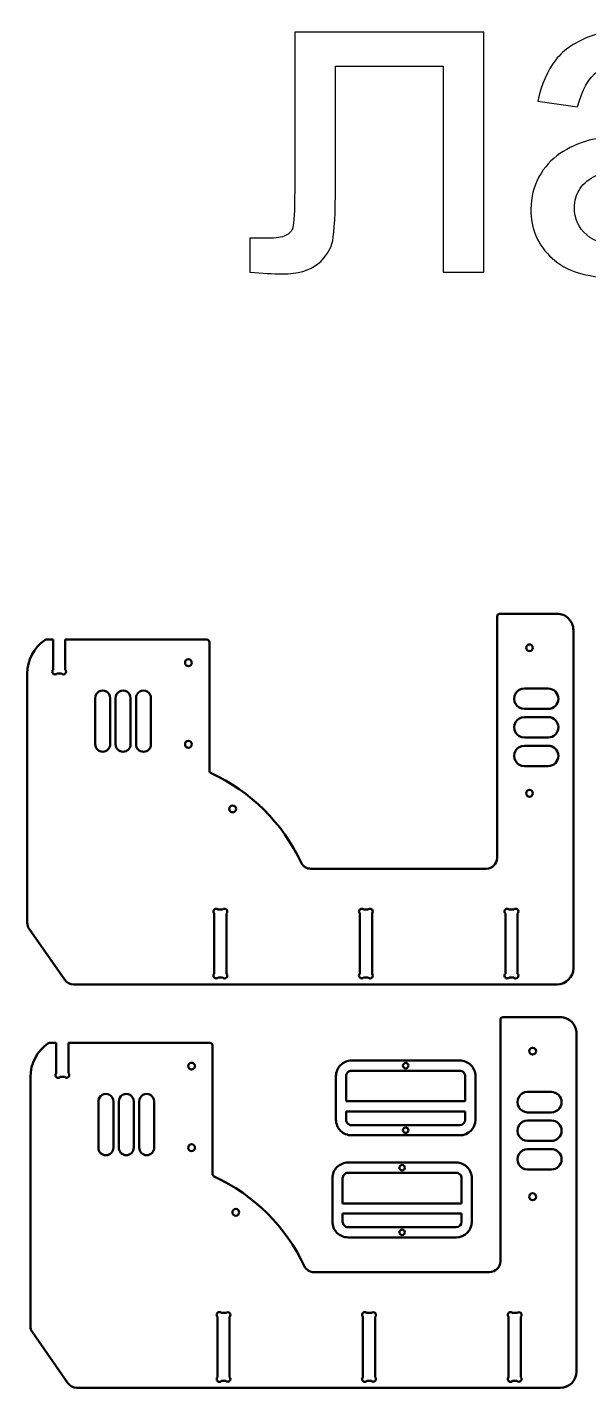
# Model space of a CAD drawing. Header units: millimetres. Extents: x -5696 to 5717, y -1207 to 892.
# Drawn here: x -4152.9 to -3968.8, y -1204.1 to -758 of the extents above; entities that cross this region are included whole.
import ezdxf

# ---------------------------------------------------------------- set-up
doc = ezdxf.new("R2010")
doc.units = ezdxf.units.MM
doc.header["$MEASUREMENT"] = 0
doc.layers.add('layer 1', color=7, linetype='Continuous')

msp = doc.modelspace()

# ---------------------------------------------------------------- linework, layer by layer
at = {"layer": 'layer 1', "color": 242}
for points, knots in [([(-3931.7761, -828.5489), (-3936.7316, -832.7712), (-3941.5101, -835.7293), (-3946.0863, -837.4738), (-3946.0863, -837.4738), (-3950.6626, -839.2184), (-3955.5675, -840.078), (-3960.8263, -840.078), (-3960.8263, -840.078), (-3969.4731, -840.078), (-3976.1226, -837.9795), (-3980.7746, -833.7572), (-3980.7746, -833.7572), (-3985.4267, -829.5602), (-3987.7528, -824.175), (-3987.7528, -817.6266), (-3987.7528, -817.6266), (-3987.7528, -813.7836), (-3986.8679, -810.2693), (-3985.1233, -807.0836), (-3985.1233, -807.0836), (-3983.3535, -803.898), (-3981.0528, -801.3697), (-3978.2211, -799.4481), (-3978.2211, -799.4481), (-3975.3641, -797.5266), (-3972.1784, -796.0602), (-3968.6135, -795.0742), (-3968.6135, -795.0742), (-3965.9841, -794.3915), (-3962.0146, -793.7342), (-3956.7305, -793.0768), (-3956.7305, -793.0768), (-3945.9599, -791.8127), (-3937.9958, -790.2704), (-3932.9139, -788.5006), (-3932.9139, -788.5006), (-3932.8633, -786.6802), (-3932.838, -785.5172), (-3932.838, -785.0368), (-3932.838, -785.0368), (-3932.838, -779.6262), (-3934.1022, -775.8085), (-3936.6305, -773.5836), (-3936.6305, -773.5836), (-3940.0437, -770.5749), (-3945.1256, -769.0832), (-3951.8509, -769.0832), (-3951.8509, -769.0832), (-3958.1463, -769.0832), (-3962.7984, -770.1957), (-3965.7818, -772.3953), (-3965.7818, -772.3953), (-3968.7905, -774.5949), (-3970.9901, -778.4885), (-3972.4312, -784.1013), (-3972.4312, -784.1013), (-3972.4312, -784.1013), (-3985.4773, -782.281), (-3985.4773, -782.281), (-3985.4773, -782.281), (-3984.289, -776.6934), (-3982.3422, -772.1678), (-3979.6116, -768.7293), (-3979.6116, -768.7293), (-3976.8811, -765.2908), (-3972.9369, -762.6613), (-3967.7792, -760.7904), (-3967.7792, -760.7904), (-3962.6467, -758.9447), (-3956.6546, -758.0093), (-3949.8788, -758.0093), (-3949.8788, -758.0093), (-3943.1535, -758.0093), (-3937.6671, -758.793), (-3933.4448, -760.3859), (-3933.4448, -760.3859), (-3929.2478, -761.9787), (-3926.138, -763.9508), (-3924.1659, -766.3527), (-3924.1659, -766.3527), (-3922.1939, -768.7545), (-3920.8033, -771.7885), (-3919.9942, -775.4545), (-3919.9942, -775.4545), (-3919.5644, -777.73), (-3919.3369, -781.8259), (-3919.3369, -787.7168), (-3919.3369, -787.7168), (-3919.3369, -787.7168), (-3919.3369, -805.4149), (-3919.3369, -805.4149), (-3919.3369, -805.4149), (-3919.3369, -817.7783), (-3919.0588, -825.5908), (-3918.5025, -828.9029), (-3918.5025, -828.9029), (-3917.9716, -832.215), (-3916.8591, -835.3753), (-3915.241, -838.4093), (-3915.241, -838.4093), (-3915.241, -838.4093), (-3929.1973, -838.4093), (-3929.1973, -838.4093), (-3929.1973, -838.4093), (-3930.5373, -835.6029), (-3931.3969, -832.3161), (-3931.7761, -828.5489)], [0, 0, 0, 0, 0.03571429, 0.03571429, 0.03571429, 0.03571429, 0.07142857, 0.07142857, 0.07142857, 0.07142857, 0.10714286, 0.10714286, 0.10714286, 0.10714286, 0.14285714, 0.14285714, 0.14285714, 0.14285714, 0.17857143, 0.17857143, 0.17857143, 0.17857143, 0.21428571, 0.21428571, 0.21428571, 0.21428571, 0.25, 0.25, 0.25, 0.25, 0.28571429, 0.28571429, 0.28571429, 0.28571429, 0.32142857, 0.32142857, 0.32142857, 0.32142857, 0.35714286, 0.35714286, 0.35714286, 0.35714286, 0.39285714, 0.39285714, 0.39285714, 0.39285714, 0.42857143, 0.42857143, 0.42857143, 0.42857143, 0.46428571, 0.46428571, 0.46428571, 0.46428571, 0.5, 0.5, 0.5, 0.5, 0.53571429, 0.53571429, 0.53571429, 0.53571429, 0.57142857, 0.57142857, 0.57142857, 0.57142857, 0.60714286, 0.60714286, 0.60714286, 0.60714286, 0.64285714, 0.64285714, 0.64285714, 0.64285714, 0.67857143, 0.67857143, 0.67857143, 0.67857143, 0.71428571, 0.71428571, 0.71428571, 0.71428571, 0.75, 0.75, 0.75, 0.75, 0.78571429, 0.78571429, 0.78571429, 0.78571429, 0.82142857, 0.82142857, 0.82142857, 0.82142857, 0.85714286, 0.85714286, 0.85714286, 0.85714286, 0.89285714, 0.89285714, 0.89285714, 0.89285714, 0.92857143, 0.92857143, 0.92857143, 0.92857143, 1, 1, 1, 1]), ([(-4065.1947, -759.6779), (-4065.1947, -759.6779), (-4003.1501, -759.6779), (-4003.1501, -759.6779), (-4003.1501, -759.6779), (-4003.1501, -759.6779), (-4003.1501, -838.3335), (-4003.1501, -838.3335), (-4003.1501, -838.3335), (-4003.1501, -838.3335), (-4016.4996, -838.3335), (-4016.4996, -838.3335), (-4016.4996, -838.3335), (-4016.4996, -838.3335), (-4016.4996, -770.7519), (-4016.4996, -770.7519), (-4016.4996, -770.7519), (-4016.4996, -770.7519), (-4051.8453, -770.7519), (-4051.8453, -770.7519), (-4051.8453, -770.7519), (-4051.8453, -770.7519), (-4051.8453, -809.9153), (-4051.8453, -809.9153), (-4051.8453, -809.9153), (-4051.8453, -819.0425), (-4052.1487, -825.0599), (-4052.7302, -827.9927), (-4052.7302, -827.9927), (-4053.337, -830.9002), (-4054.9551, -833.4285), (-4057.6098, -835.6029), (-4057.6098, -835.6029), (-4060.2898, -837.7772), (-4064.1328, -838.8644), (-4069.1641, -838.8644), (-4069.1641, -838.8644), (-4072.2739, -838.8644), (-4075.8641, -838.6621), (-4079.9094, -838.2829), (-4079.9094, -838.2829), (-4079.9094, -838.2829), (-4079.9094, -827.1836), (-4079.9094, -827.1836), (-4079.9094, -827.1836), (-4079.9094, -827.1836), (-4074.069, -827.1836), (-4074.069, -827.1836), (-4074.069, -827.1836), (-4071.3132, -827.1836), (-4069.3411, -826.9055), (-4068.1528, -826.324), (-4068.1528, -826.324), (-4066.9645, -825.7678), (-4066.1807, -824.8576), (-4065.7762, -823.6187), (-4065.7762, -823.6187), (-4065.397, -822.3799), (-4065.1947, -818.3599), (-4065.1947, -811.5587), (-4065.1947, -811.5587), (-4065.1947, -811.5587), (-4065.1947, -759.6779), (-4065.1947, -759.6779)], [0, 0, 0, 0, 0.05882353, 0.05882353, 0.05882353, 0.05882353, 0.11764706, 0.11764706, 0.11764706, 0.11764706, 0.17647059, 0.17647059, 0.17647059, 0.17647059, 0.23529412, 0.23529412, 0.23529412, 0.23529412, 0.29411765, 0.29411765, 0.29411765, 0.29411765, 0.35294118, 0.35294118, 0.35294118, 0.35294118, 0.41176471, 0.41176471, 0.41176471, 0.41176471, 0.47058824, 0.47058824, 0.47058824, 0.47058824, 0.52941176, 0.52941176, 0.52941176, 0.52941176, 0.58823529, 0.58823529, 0.58823529, 0.58823529, 0.64705882, 0.64705882, 0.64705882, 0.64705882, 0.70588235, 0.70588235, 0.70588235, 0.70588235, 0.76470588, 0.76470588, 0.76470588, 0.76470588, 0.82352941, 0.82352941, 0.82352941, 0.82352941, 0.88235294, 0.88235294, 0.88235294, 0.88235294, 1, 1, 1, 1]), ([(-3932.838, -798.9678), (-3937.6924, -800.9398), (-3944.9739, -802.6085), (-3954.6826, -803.9738), (-3954.6826, -803.9738), (-3960.1943, -804.7576), (-3964.0878, -805.6425), (-3966.3633, -806.6285), (-3966.3633, -806.6285), (-3968.6388, -807.6146), (-3970.3833, -809.0557), (-3971.6222, -810.9266), (-3971.6222, -810.9266), (-3972.8611, -812.8229), (-3973.4931, -814.9214), (-3973.4931, -817.2474), (-3973.4931, -817.2474), (-3973.4931, -820.7617), (-3972.1531, -823.7199), (-3969.4478, -826.0712), (-3969.4478, -826.0712), (-3966.7426, -828.4225), (-3962.7984, -829.6108), (-3957.6154, -829.6108), (-3957.6154, -829.6108), (-3952.4829, -829.6108), (-3947.9067, -828.4984), (-3943.8867, -826.2482), (-3943.8867, -826.2482), (-3939.892, -824.0233), (-3936.9339, -820.964), (-3935.0629, -817.0957), (-3935.0629, -817.0957), (-3933.6218, -814.087), (-3932.9139, -809.6625), (-3932.9139, -803.8221), (-3932.9139, -803.8221), (-3932.9139, -803.8221), (-3932.838, -798.9678), (-3932.838, -798.9678)], [0, 0, 0, 0, 0.09090909, 0.09090909, 0.09090909, 0.09090909, 0.18181818, 0.18181818, 0.18181818, 0.18181818, 0.27272727, 0.27272727, 0.27272727, 0.27272727, 0.36363636, 0.36363636, 0.36363636, 0.36363636, 0.45454545, 0.45454545, 0.45454545, 0.45454545, 0.54545455, 0.54545455, 0.54545455, 0.54545455, 0.63636364, 0.63636364, 0.63636364, 0.63636364, 0.72727273, 0.72727273, 0.72727273, 0.72727273, 0.81818182, 0.81818182, 0.81818182, 0.81818182, 1, 1, 1, 1])]:
    msp.add_open_spline(points, degree=3, knots=knots, dxfattribs=at)
at = {"layer": 'layer 1', "lineweight": 50}
for points, knots in [([(-3997.9141, -950.3032), (-3998.1507, -950.3032), (-3998.3775, -950.3972), (-3998.5448, -950.5644), (-3998.5448, -950.5644), (-3998.712, -950.7317), (-3998.806, -950.9585), (-3998.806, -951.1951)], [0, 0, 0, 0, 0.33333333, 0.33333333, 0.33333333, 0.33333333, 1, 1, 1, 1]), ([(-3973.8337, -955.6544), (-3973.8337, -954.2352), (-3974.3975, -952.8741), (-3975.4011, -951.8705), (-3975.4011, -951.8705), (-3976.4046, -950.867), (-3977.7657, -950.3032), (-3979.1849, -950.3032)], [0, 0, 0, 0, 0.33333333, 0.33333333, 0.33333333, 0.33333333, 1, 1, 1, 1]), ([(-4093.121, -959.6678), (-4093.121, -959.4313), (-4093.215, -959.2044), (-4093.3822, -959.0372), (-4093.3822, -959.0372), (-4093.5495, -958.8699), (-4093.7763, -958.776), (-4094.0129, -958.776)], [0, 0, 0, 0, 0.33333333, 0.33333333, 0.33333333, 0.33333333, 1, 1, 1, 1]), ([(-3987.1002, -961.4516), (-3987.1002, -960.8359), (-3987.5994, -960.3367), (-3988.2151, -960.3367), (-3988.2151, -960.3367), (-3988.8308, -960.3367), (-3989.3299, -960.8359), (-3989.3299, -961.4516), (-3989.3299, -961.4516), (-3989.3299, -962.0673), (-3988.8308, -962.5664), (-3988.2151, -962.5664), (-3988.2151, -962.5664), (-3987.5994, -962.5664), (-3987.1003, -962.0673), (-3987.1002, -961.4516)], [0, 0, 0, 0, 0.2, 0.2, 0.2, 0.2, 0.4, 0.4, 0.4, 0.4, 0.6, 0.6, 0.6, 0.6, 1, 1, 1, 1]), ([(-4098.9181, -966.3568), (-4098.9181, -965.7411), (-4099.4173, -965.242), (-4100.033, -965.242), (-4100.033, -965.242), (-4100.6487, -965.242), (-4101.1478, -965.7411), (-4101.1478, -966.3568), (-4101.1478, -966.3568), (-4101.1478, -966.9725), (-4100.6487, -967.4717), (-4100.033, -967.4717), (-4100.033, -967.4717), (-4099.4173, -967.4717), (-4098.9181, -966.9725), (-4098.9181, -966.3568)], [0, 0, 0, 0, 0.2, 0.2, 0.2, 0.2, 0.4, 0.4, 0.4, 0.4, 0.6, 0.6, 0.6, 0.6, 1, 1, 1, 1]), ([(-4144.4034, -968.663), (-4144.6287, -968.8883), (-4144.7167, -969.2167), (-4144.6342, -969.5245), (-4144.6342, -969.5245), (-4144.5518, -969.8323), (-4144.3114, -970.0727), (-4144.0036, -970.1551), (-4144.0036, -970.1551), (-4143.6958, -970.2376), (-4143.3674, -970.1496), (-4143.1421, -969.9243)], [0, 0, 0, 0, 0.25, 0.25, 0.25, 0.25, 0.5, 0.5, 0.5, 0.5, 1, 1, 1, 1]), ([(-4141.6513, -969.9243), (-4141.303, -970.2726), (-4140.7383, -970.2726), (-4140.39, -969.9243), (-4140.39, -969.9243), (-4140.0417, -969.576), (-4140.0417, -969.0113), (-4140.39, -968.663)], [0, 0, 0, 0, 0.33333333, 0.33333333, 0.33333333, 0.33333333, 1, 1, 1, 1]), ([(-4125.6742, -977.9511), (-4125.6742, -977.0749), (-4126.1416, -976.2652), (-4126.9005, -975.8271), (-4126.9005, -975.8271), (-4127.6593, -975.3889), (-4128.5943, -975.3889), (-4129.3531, -975.8271), (-4129.3531, -975.8271), (-4130.112, -976.2652), (-4130.5794, -977.0749), (-4130.5794, -977.9511)], [0, 0, 0, 0, 0.25, 0.25, 0.25, 0.25, 0.5, 0.5, 0.5, 0.5, 1, 1, 1, 1]), ([(-4118.9852, -977.9511), (-4118.9852, -977.0749), (-4119.4526, -976.2652), (-4120.2115, -975.8271), (-4120.2115, -975.8271), (-4120.9703, -975.3889), (-4121.9053, -975.3889), (-4122.6641, -975.8271), (-4122.6641, -975.8271), (-4123.423, -976.2652), (-4123.8904, -977.0749), (-4123.8904, -977.9511)], [0, 0, 0, 0, 0.25, 0.25, 0.25, 0.25, 0.5, 0.5, 0.5, 0.5, 1, 1, 1, 1]), ([(-4112.2962, -977.9511), (-4112.2962, -977.0749), (-4112.7636, -976.2652), (-4113.5225, -975.8271), (-4113.5225, -975.8271), (-4114.2813, -975.3889), (-4115.2163, -975.3889), (-4115.9751, -975.8271), (-4115.9751, -975.8271), (-4116.734, -976.2652), (-4117.2014, -977.0749), (-4117.2014, -977.9511)], [0, 0, 0, 0, 0.25, 0.25, 0.25, 0.25, 0.5, 0.5, 0.5, 0.5, 1, 1, 1, 1]), ([(-3989.8873, -974.8296), (-3991.0822, -974.8296), (-3992.1863, -975.467), (-3992.7838, -976.5018), (-3992.7838, -976.5018), (-3993.3812, -977.5366), (-3993.3812, -978.8115), (-3992.7838, -979.8463), (-3992.7838, -979.8463), (-3992.1863, -980.8811), (-3991.0822, -981.5186), (-3989.8873, -981.5186)], [0, 0, 0, 0, 0.25, 0.25, 0.25, 0.25, 0.5, 0.5, 0.5, 0.5, 1, 1, 1, 1]), ([(-3982.0835, -981.5186), (-3980.2364, -981.5186), (-3978.739, -980.0212), (-3978.739, -978.1741), (-3978.739, -978.1741), (-3978.739, -976.327), (-3980.2364, -974.8296), (-3982.0835, -974.8296)], [0, 0, 0, 0, 0.33333333, 0.33333333, 0.33333333, 0.33333333, 1, 1, 1, 1]), ([(-3989.8873, -984.1942), (-3991.0822, -984.1942), (-3992.1863, -984.8316), (-3992.7838, -985.8664), (-3992.7838, -985.8664), (-3993.3812, -986.9012), (-3993.3812, -988.1761), (-3992.7838, -989.2109), (-3992.7838, -989.2109), (-3992.1863, -990.2457), (-3991.0822, -990.8832), (-3989.8873, -990.8832)], [0, 0, 0, 0, 0.25, 0.25, 0.25, 0.25, 0.5, 0.5, 0.5, 0.5, 1, 1, 1, 1]), ([(-3982.0835, -990.8832), (-3980.2364, -990.8832), (-3978.739, -989.3858), (-3978.739, -987.5387), (-3978.739, -987.5387), (-3978.739, -985.6916), (-3980.2364, -984.1942), (-3982.0835, -984.1942)], [0, 0, 0, 0, 0.33333333, 0.33333333, 0.33333333, 0.33333333, 1, 1, 1, 1]), ([(-4130.5794, -993.1129), (-4130.5794, -994.4674), (-4129.4814, -995.5655), (-4128.1268, -995.5655), (-4128.1268, -995.5655), (-4126.7723, -995.5655), (-4125.6742, -994.4674), (-4125.6742, -993.1129)], [0, 0, 0, 0, 0.33333333, 0.33333333, 0.33333333, 0.33333333, 1, 1, 1, 1]), ([(-4123.8904, -993.1129), (-4123.8904, -994.4674), (-4122.7923, -995.5655), (-4121.4378, -995.5655), (-4121.4378, -995.5655), (-4120.0833, -995.5655), (-4118.9852, -994.4674), (-4118.9852, -993.1129)], [0, 0, 0, 0, 0.33333333, 0.33333333, 0.33333333, 0.33333333, 1, 1, 1, 1]), ([(-4117.2014, -993.1129), (-4117.2014, -994.4674), (-4116.1033, -995.5655), (-4114.7488, -995.5655), (-4114.7488, -995.5655), (-4113.3942, -995.5655), (-4112.2962, -994.4674), (-4112.2962, -993.1129)], [0, 0, 0, 0, 0.33333333, 0.33333333, 0.33333333, 0.33333333, 1, 1, 1, 1]), ([(-4098.9181, -993.1129), (-4098.9181, -992.4972), (-4099.4173, -991.998), (-4100.033, -991.998), (-4100.033, -991.998), (-4100.6487, -991.998), (-4101.1478, -992.4972), (-4101.1478, -993.1129), (-4101.1478, -993.1129), (-4101.1478, -993.7286), (-4100.6487, -994.2277), (-4100.033, -994.2277), (-4100.033, -994.2277), (-4099.4173, -994.2277), (-4098.9181, -993.7286), (-4098.9181, -993.1129)], [0, 0, 0, 0, 0.2, 0.2, 0.2, 0.2, 0.4, 0.4, 0.4, 0.4, 0.6, 0.6, 0.6, 0.6, 1, 1, 1, 1]), ([(-3989.8873, -993.5588), (-3991.0822, -993.5588), (-3992.1863, -994.1963), (-3992.7838, -995.231), (-3992.7838, -995.231), (-3993.3812, -996.2658), (-3993.3812, -997.5408), (-3992.7838, -998.5755), (-3992.7838, -998.5755), (-3992.1863, -999.6103), (-3991.0822, -1000.2478), (-3989.8873, -1000.2478)], [0, 0, 0, 0, 0.25, 0.25, 0.25, 0.25, 0.5, 0.5, 0.5, 0.5, 1, 1, 1, 1]), ([(-3982.0835, -1000.2478), (-3980.2364, -1000.2478), (-3978.739, -998.7504), (-3978.739, -996.9033), (-3978.739, -996.9033), (-3978.739, -995.0562), (-3980.2364, -993.5588), (-3982.0835, -993.5588)], [0, 0, 0, 0, 0.33333333, 0.33333333, 0.33333333, 0.33333333, 1, 1, 1, 1]), ([(-3987.1002, -1009.1665), (-3987.1002, -1008.5508), (-3987.5994, -1008.0516), (-3988.2151, -1008.0516), (-3988.2151, -1008.0516), (-3988.8308, -1008.0516), (-3989.3299, -1008.5508), (-3989.3299, -1009.1665), (-3989.3299, -1009.1665), (-3989.3299, -1009.7822), (-3988.8308, -1010.2813), (-3988.2151, -1010.2813), (-3988.2151, -1010.2813), (-3987.5994, -1010.2813), (-3987.1003, -1009.7822), (-3987.1002, -1009.1665)], [0, 0, 0, 0, 0.2, 0.2, 0.2, 0.2, 0.4, 0.4, 0.4, 0.4, 0.6, 0.6, 0.6, 0.6, 1, 1, 1, 1]), ([(-4084.4253, -1014.2947), (-4084.4253, -1013.679), (-4084.9244, -1013.1799), (-4085.5401, -1013.1799), (-4085.5401, -1013.1799), (-4086.1558, -1013.1799), (-4086.655, -1013.679), (-4086.655, -1014.2947), (-4086.655, -1014.2947), (-4086.655, -1014.9104), (-4086.1558, -1015.4095), (-4085.5401, -1015.4095), (-4085.5401, -1015.4095), (-4084.9244, -1015.4095), (-4084.4253, -1014.9104), (-4084.4253, -1014.2947)], [0, 0, 0, 0, 0.2, 0.2, 0.2, 0.2, 0.4, 0.4, 0.4, 0.4, 0.6, 0.6, 0.6, 0.6, 1, 1, 1, 1]), ([(-4090.299, -1047.2938), (-4090.5243, -1047.0685), (-4090.8527, -1046.9805), (-4091.1604, -1047.063), (-4091.1604, -1047.063), (-4091.4682, -1047.1455), (-4091.7086, -1047.3859), (-4091.7911, -1047.6936), (-4091.7911, -1047.6936), (-4091.8735, -1048.0014), (-4091.7855, -1048.3298), (-4091.5602, -1048.5551)], [0, 0, 0, 0, 0.25, 0.25, 0.25, 0.25, 0.5, 0.5, 0.5, 0.5, 1, 1, 1, 1]), ([(-4087.5468, -1048.5551), (-4087.1985, -1048.2068), (-4087.1985, -1047.6421), (-4087.5468, -1047.2938), (-4087.5468, -1047.2938), (-4087.8951, -1046.9455), (-4088.4598, -1046.9455), (-4088.8081, -1047.2938)], [0, 0, 0, 0, 0.33333333, 0.33333333, 0.33333333, 0.33333333, 1, 1, 1, 1]), ([(-4042.584, -1047.2938), (-4042.8093, -1047.0685), (-4043.1377, -1046.9805), (-4043.4455, -1047.063), (-4043.4455, -1047.063), (-4043.7533, -1047.1455), (-4043.9937, -1047.3859), (-4044.0762, -1047.6936), (-4044.0762, -1047.6936), (-4044.1586, -1048.0014), (-4044.0706, -1048.3298), (-4043.8453, -1048.5551)], [0, 0, 0, 0, 0.25, 0.25, 0.25, 0.25, 0.5, 0.5, 0.5, 0.5, 1, 1, 1, 1]), ([(-4039.8319, -1048.5551), (-4039.4836, -1048.2068), (-4039.4836, -1047.6421), (-4039.8319, -1047.2938), (-4039.8319, -1047.2938), (-4040.1802, -1046.9455), (-4040.7449, -1046.9455), (-4041.0932, -1047.2938)], [0, 0, 0, 0, 0.33333333, 0.33333333, 0.33333333, 0.33333333, 1, 1, 1, 1]), ([(-3994.8691, -1047.2938), (-3995.0944, -1047.0685), (-3995.4228, -1046.9805), (-3995.7306, -1047.063), (-3995.7306, -1047.063), (-3996.0384, -1047.1455), (-3996.2788, -1047.3859), (-3996.3612, -1047.6936), (-3996.3612, -1047.6936), (-3996.4437, -1048.0014), (-3996.3557, -1048.3298), (-3996.1304, -1048.5551)], [0, 0, 0, 0, 0.25, 0.25, 0.25, 0.25, 0.5, 0.5, 0.5, 0.5, 1, 1, 1, 1]), ([(-3992.117, -1048.5551), (-3991.7687, -1048.2068), (-3991.7687, -1047.6421), (-3992.117, -1047.2938), (-3992.117, -1047.2938), (-3992.4653, -1046.9455), (-3993.03, -1046.9455), (-3993.3783, -1047.2938)], [0, 0, 0, 0, 0.33333333, 0.33333333, 0.33333333, 0.33333333, 1, 1, 1, 1]), ([(-4091.5602, -1068.3292), (-4091.7855, -1068.5545), (-4091.8735, -1068.8829), (-4091.7911, -1069.1907), (-4091.7911, -1069.1907), (-4091.7086, -1069.4985), (-4091.4682, -1069.7389), (-4091.1604, -1069.8213), (-4091.1604, -1069.8213), (-4090.8527, -1069.9038), (-4090.5243, -1069.8158), (-4090.299, -1069.5905)], [0, 0, 0, 0, 0.25, 0.25, 0.25, 0.25, 0.5, 0.5, 0.5, 0.5, 1, 1, 1, 1]), ([(-4088.8081, -1069.5905), (-4088.4598, -1069.9388), (-4087.8951, -1069.9388), (-4087.5468, -1069.5905), (-4087.5468, -1069.5905), (-4087.1985, -1069.2422), (-4087.1985, -1068.6775), (-4087.5468, -1068.3292)], [0, 0, 0, 0, 0.33333333, 0.33333333, 0.33333333, 0.33333333, 1, 1, 1, 1]), ([(-4043.8453, -1068.3292), (-4044.0706, -1068.5545), (-4044.1586, -1068.8829), (-4044.0762, -1069.1907), (-4044.0762, -1069.1907), (-4043.9937, -1069.4985), (-4043.7533, -1069.7389), (-4043.4455, -1069.8213), (-4043.4455, -1069.8213), (-4043.1377, -1069.9038), (-4042.8093, -1069.8158), (-4042.584, -1069.5905)], [0, 0, 0, 0, 0.25, 0.25, 0.25, 0.25, 0.5, 0.5, 0.5, 0.5, 1, 1, 1, 1]), ([(-4041.0932, -1069.5905), (-4040.7449, -1069.9388), (-4040.1802, -1069.9388), (-4039.8319, -1069.5905), (-4039.8319, -1069.5905), (-4039.4836, -1069.2422), (-4039.4836, -1068.6775), (-4039.8319, -1068.3292)], [0, 0, 0, 0, 0.33333333, 0.33333333, 0.33333333, 0.33333333, 1, 1, 1, 1]), ([(-3996.1304, -1068.3292), (-3996.3557, -1068.5545), (-3996.4437, -1068.8829), (-3996.3612, -1069.1907), (-3996.3612, -1069.1907), (-3996.2788, -1069.4985), (-3996.0384, -1069.7389), (-3995.7306, -1069.8213), (-3995.7306, -1069.8213), (-3995.4228, -1069.9038), (-3995.0944, -1069.8158), (-3994.8691, -1069.5905)], [0, 0, 0, 0, 0.25, 0.25, 0.25, 0.25, 0.5, 0.5, 0.5, 0.5, 1, 1, 1, 1]), ([(-3993.3783, -1069.5905), (-3993.03, -1069.9388), (-3992.4653, -1069.9388), (-3992.117, -1069.5905), (-3992.117, -1069.5905), (-3991.7687, -1069.2422), (-3991.7687, -1068.6775), (-3992.117, -1068.3292)], [0, 0, 0, 0, 0.33333333, 0.33333333, 0.33333333, 0.33333333, 1, 1, 1, 1]), ([(-3996.8778, -1082.5568), (-3997.1143, -1082.5568), (-3997.3412, -1082.6508), (-3997.5084, -1082.818), (-3997.5084, -1082.818), (-3997.6757, -1082.9853), (-3997.7697, -1083.2121), (-3997.7697, -1083.4487)], [0, 0, 0, 0, 0.33333333, 0.33333333, 0.33333333, 0.33333333, 1, 1, 1, 1]), ([(-3972.7974, -1087.908), (-3972.7974, -1086.4888), (-3973.3612, -1085.1277), (-3974.3647, -1084.1241), (-3974.3647, -1084.1241), (-3975.3682, -1083.1206), (-3976.7293, -1082.5568), (-3978.1486, -1082.5568)], [0, 0, 0, 0, 0.33333333, 0.33333333, 0.33333333, 0.33333333, 1, 1, 1, 1]), ([(-4092.0847, -1091.9214), (-4092.0847, -1091.6849), (-4092.1786, -1091.458), (-4092.3459, -1091.2908), (-4092.3459, -1091.2908), (-4092.5131, -1091.1235), (-4092.74, -1091.0295), (-4092.9765, -1091.0295)], [0, 0, 0, 0, 0.33333333, 0.33333333, 0.33333333, 0.33333333, 1, 1, 1, 1]), ([(-3986.0639, -1093.7051), (-3986.0639, -1093.0894), (-3986.563, -1092.5903), (-3987.1787, -1092.5903), (-3987.1787, -1092.5903), (-3987.7944, -1092.5903), (-3988.2936, -1093.0894), (-3988.2936, -1093.7051), (-3988.2936, -1093.7051), (-3988.2936, -1094.3208), (-3987.7944, -1094.82), (-3987.1787, -1094.82), (-3987.1787, -1094.82), (-3986.563, -1094.82), (-3986.0639, -1094.3209), (-3986.0639, -1093.7051)], [0, 0, 0, 0, 0.2, 0.2, 0.2, 0.2, 0.4, 0.4, 0.4, 0.4, 0.6, 0.6, 0.6, 0.6, 1, 1, 1, 1]), ([(-4046.5176, -1096.7767), (-4047.8777, -1096.7767), (-4049.1821, -1097.317), (-4050.1438, -1098.2787), (-4050.1438, -1098.2787), (-4051.1055, -1099.2404), (-4051.6458, -1100.5448), (-4051.6458, -1101.9049)], [0, 0, 0, 0, 0.33333333, 0.33333333, 0.33333333, 0.33333333, 1, 1, 1, 1]), ([(-4005.9376, -1101.9049), (-4005.9376, -1100.5448), (-4006.4779, -1099.2404), (-4007.4396, -1098.2787), (-4007.4396, -1098.2787), (-4008.4013, -1097.317), (-4009.7057, -1096.7767), (-4011.0658, -1096.7767)], [0, 0, 0, 0, 0.33333333, 0.33333333, 0.33333333, 0.33333333, 1, 1, 1, 1]), ([(-4143.367, -1100.9166), (-4143.5924, -1101.1419), (-4143.6803, -1101.4703), (-4143.5979, -1101.7781), (-4143.5979, -1101.7781), (-4143.5154, -1102.0858), (-4143.275, -1102.3262), (-4142.9672, -1102.4087), (-4142.9672, -1102.4087), (-4142.6594, -1102.4912), (-4142.3311, -1102.4032), (-4142.1057, -1102.1779)], [0, 0, 0, 0, 0.25, 0.25, 0.25, 0.25, 0.5, 0.5, 0.5, 0.5, 1, 1, 1, 1]), ([(-4140.6149, -1102.1779), (-4140.2666, -1102.5262), (-4139.7019, -1102.5262), (-4139.3536, -1102.1779), (-4139.3536, -1102.1779), (-4139.0053, -1101.8296), (-4139.0053, -1101.2649), (-4139.3536, -1100.9166)], [0, 0, 0, 0, 0.33333333, 0.33333333, 0.33333333, 0.33333333, 1, 1, 1, 1]), ([(-4097.8818, -1098.6104), (-4097.8818, -1097.9947), (-4098.3809, -1097.4956), (-4098.9966, -1097.4956), (-4098.9966, -1097.4956), (-4099.6123, -1097.4956), (-4100.1115, -1097.9947), (-4100.1115, -1098.6104), (-4100.1115, -1098.6104), (-4100.1115, -1099.2261), (-4099.6123, -1099.7252), (-4098.9966, -1099.7252), (-4098.9966, -1099.7252), (-4098.3809, -1099.7252), (-4097.8818, -1099.2261), (-4097.8818, -1098.6104)], [0, 0, 0, 0, 0.2, 0.2, 0.2, 0.2, 0.4, 0.4, 0.4, 0.4, 0.6, 0.6, 0.6, 0.6, 1, 1, 1, 1]), ([(-4046.5176, -1100.1212), (-4046.9906, -1100.1212), (-4047.4443, -1100.3091), (-4047.7789, -1100.6436), (-4047.7789, -1100.6436), (-4048.1134, -1100.9781), (-4048.3013, -1101.4318), (-4048.3013, -1101.9049)], [0, 0, 0, 0, 0.33333333, 0.33333333, 0.33333333, 0.33333333, 1, 1, 1, 1]), ([(-4027.8998, -1098.4489), (-4027.8998, -1097.9564), (-4028.2991, -1097.5571), (-4028.7917, -1097.5571), (-4028.7917, -1097.5571), (-4029.2843, -1097.557), (-4029.6836, -1097.9564), (-4029.6836, -1098.4489), (-4029.6836, -1098.4489), (-4029.6836, -1098.9415), (-4029.2843, -1099.3408), (-4028.7917, -1099.3408), (-4028.7917, -1099.3408), (-4028.2991, -1099.3408), (-4027.8998, -1098.9415), (-4027.8998, -1098.4489)], [0, 0, 0, 0, 0.2, 0.2, 0.2, 0.2, 0.4, 0.4, 0.4, 0.4, 0.6, 0.6, 0.6, 0.6, 1, 1, 1, 1]), ([(-4009.2821, -1101.9049), (-4009.2821, -1101.4318), (-4009.47, -1100.9781), (-4009.8045, -1100.6436), (-4009.8045, -1100.6436), (-4010.1391, -1100.3091), (-4010.5927, -1100.1212), (-4011.0658, -1100.1212)], [0, 0, 0, 0, 0.33333333, 0.33333333, 0.33333333, 0.33333333, 1, 1, 1, 1]), ([(-4124.6378, -1110.2047), (-4124.6378, -1109.3285), (-4125.1053, -1108.5188), (-4125.8641, -1108.0806), (-4125.8641, -1108.0806), (-4126.623, -1107.6425), (-4127.5579, -1107.6425), (-4128.3168, -1108.0806), (-4128.3168, -1108.0806), (-4129.0756, -1108.5188), (-4129.5431, -1109.3285), (-4129.5431, -1110.2047)], [0, 0, 0, 0, 0.25, 0.25, 0.25, 0.25, 0.5, 0.5, 0.5, 0.5, 1, 1, 1, 1]), ([(-4117.9488, -1110.2047), (-4117.9488, -1109.3285), (-4118.4163, -1108.5188), (-4119.1751, -1108.0806), (-4119.1751, -1108.0806), (-4119.934, -1107.6425), (-4120.8689, -1107.6425), (-4121.6278, -1108.0806), (-4121.6278, -1108.0806), (-4122.3866, -1108.5188), (-4122.8541, -1109.3285), (-4122.8541, -1110.2047)], [0, 0, 0, 0, 0.25, 0.25, 0.25, 0.25, 0.5, 0.5, 0.5, 0.5, 1, 1, 1, 1]), ([(-4111.2598, -1110.2047), (-4111.2598, -1109.3285), (-4111.7273, -1108.5188), (-4112.4861, -1108.0806), (-4112.4861, -1108.0806), (-4113.245, -1107.6425), (-4114.1799, -1107.6425), (-4114.9388, -1108.0806), (-4114.9388, -1108.0806), (-4115.6976, -1108.5188), (-4116.1651, -1109.3285), (-4116.1651, -1110.2047)], [0, 0, 0, 0, 0.25, 0.25, 0.25, 0.25, 0.5, 0.5, 0.5, 0.5, 1, 1, 1, 1]), ([(-3988.851, -1107.0832), (-3990.0459, -1107.0832), (-3991.15, -1107.7206), (-3991.7474, -1108.7554), (-3991.7474, -1108.7554), (-3992.3448, -1109.7902), (-3992.3448, -1111.0651), (-3991.7474, -1112.0999), (-3991.7474, -1112.0999), (-3991.15, -1113.1347), (-3990.0459, -1113.7722), (-3988.851, -1113.7722)], [0, 0, 0, 0, 0.25, 0.25, 0.25, 0.25, 0.5, 0.5, 0.5, 0.5, 1, 1, 1, 1]), ([(-3981.0471, -1113.7722), (-3979.2, -1113.7722), (-3977.7026, -1112.2748), (-3977.7026, -1110.4277), (-3977.7026, -1110.4277), (-3977.7026, -1108.5806), (-3979.2, -1107.0832), (-3981.0471, -1107.0832)], [0, 0, 0, 0, 0.33333333, 0.33333333, 0.33333333, 0.33333333, 1, 1, 1, 1]), ([(-4051.6458, -1116.1748), (-4051.6458, -1117.5349), (-4051.1055, -1118.8393), (-4050.1438, -1119.801), (-4050.1438, -1119.801), (-4049.1821, -1120.7627), (-4047.8777, -1121.303), (-4046.5176, -1121.303)], [0, 0, 0, 0, 0.33333333, 0.33333333, 0.33333333, 0.33333333, 1, 1, 1, 1]), ([(-4048.3013, -1116.1748), (-4048.3013, -1116.6479), (-4048.1134, -1117.1016), (-4047.7789, -1117.4361), (-4047.7789, -1117.4361), (-4047.4443, -1117.7706), (-4046.9906, -1117.9585), (-4046.5176, -1117.9585)], [0, 0, 0, 0, 0.33333333, 0.33333333, 0.33333333, 0.33333333, 1, 1, 1, 1]), ([(-4027.8998, -1119.6308), (-4027.8998, -1119.1382), (-4028.2991, -1118.7389), (-4028.7917, -1118.7389), (-4028.7917, -1118.7389), (-4029.2843, -1118.7389), (-4029.6836, -1119.1382), (-4029.6836, -1119.6308), (-4029.6836, -1119.6308), (-4029.6836, -1120.1234), (-4029.2843, -1120.5226), (-4028.7917, -1120.5226), (-4028.7917, -1120.5226), (-4028.2991, -1120.5227), (-4027.8998, -1120.1234), (-4027.8998, -1119.6308)], [0, 0, 0, 0, 0.2, 0.2, 0.2, 0.2, 0.4, 0.4, 0.4, 0.4, 0.6, 0.6, 0.6, 0.6, 1, 1, 1, 1]), ([(-3988.851, -1116.4478), (-3990.0459, -1116.4478), (-3991.15, -1117.0852), (-3991.7474, -1118.12), (-3991.7474, -1118.12), (-3992.3448, -1119.1548), (-3992.3448, -1120.4297), (-3991.7474, -1121.4645), (-3991.7474, -1121.4645), (-3991.15, -1122.4993), (-3990.0459, -1123.1368), (-3988.851, -1123.1368)], [0, 0, 0, 0, 0.25, 0.25, 0.25, 0.25, 0.5, 0.5, 0.5, 0.5, 1, 1, 1, 1]), ([(-3981.0471, -1123.1368), (-3979.2, -1123.1368), (-3977.7026, -1121.6394), (-3977.7026, -1119.7923), (-3977.7026, -1119.7923), (-3977.7026, -1117.9452), (-3979.2, -1116.4478), (-3981.0471, -1116.4478)], [0, 0, 0, 0, 0.33333333, 0.33333333, 0.33333333, 0.33333333, 1, 1, 1, 1]), ([(-4129.5431, -1125.3664), (-4129.5431, -1126.721), (-4128.445, -1127.8191), (-4127.0905, -1127.8191), (-4127.0905, -1127.8191), (-4125.7359, -1127.8191), (-4124.6378, -1126.721), (-4124.6378, -1125.3665)], [0, 0, 0, 0, 0.33333333, 0.33333333, 0.33333333, 0.33333333, 1, 1, 1, 1]), ([(-4122.8541, -1125.3664), (-4122.8541, -1126.721), (-4121.756, -1127.8191), (-4120.4015, -1127.8191), (-4120.4015, -1127.8191), (-4119.0469, -1127.8191), (-4117.9488, -1126.721), (-4117.9488, -1125.3665)], [0, 0, 0, 0, 0.33333333, 0.33333333, 0.33333333, 0.33333333, 1, 1, 1, 1]), ([(-4116.1651, -1125.3664), (-4116.1651, -1126.721), (-4115.067, -1127.8191), (-4113.7124, -1127.8191), (-4113.7124, -1127.8191), (-4112.3579, -1127.8191), (-4111.2598, -1126.721), (-4111.2598, -1125.3665)], [0, 0, 0, 0, 0.33333333, 0.33333333, 0.33333333, 0.33333333, 1, 1, 1, 1]), ([(-4097.8818, -1125.3664), (-4097.8818, -1124.7507), (-4098.3809, -1124.2516), (-4098.9966, -1124.2516), (-4098.9966, -1124.2516), (-4099.6123, -1124.2516), (-4100.1115, -1124.7507), (-4100.1115, -1125.3664), (-4100.1115, -1125.3664), (-4100.1115, -1125.9821), (-4099.6123, -1126.4813), (-4098.9966, -1126.4813), (-4098.9966, -1126.4813), (-4098.3809, -1126.4813), (-4097.8818, -1125.9821), (-4097.8818, -1125.3664)], [0, 0, 0, 0, 0.2, 0.2, 0.2, 0.2, 0.4, 0.4, 0.4, 0.4, 0.6, 0.6, 0.6, 0.6, 1, 1, 1, 1]), ([(-3988.851, -1125.8124), (-3990.0459, -1125.8124), (-3991.15, -1126.4498), (-3991.7474, -1127.4846), (-3991.7474, -1127.4846), (-3992.3448, -1128.5194), (-3992.3448, -1129.7943), (-3991.7474, -1130.8291), (-3991.7474, -1130.8291), (-3991.15, -1131.8639), (-3990.0459, -1132.5014), (-3988.851, -1132.5014)], [0, 0, 0, 0, 0.25, 0.25, 0.25, 0.25, 0.5, 0.5, 0.5, 0.5, 1, 1, 1, 1]), ([(-3981.0471, -1132.5014), (-3979.2, -1132.5014), (-3977.7026, -1131.004), (-3977.7026, -1129.1569), (-3977.7026, -1129.1569), (-3977.7026, -1127.3098), (-3979.2, -1125.8124), (-3981.0471, -1125.8124)], [0, 0, 0, 0, 0.33333333, 0.33333333, 0.33333333, 0.33333333, 1, 1, 1, 1]), ([(-4047.6988, -1130.2376), (-4049.0589, -1130.2376), (-4050.3633, -1130.7779), (-4051.325, -1131.7396), (-4051.325, -1131.7396), (-4052.2868, -1132.7013), (-4052.827, -1134.0057), (-4052.827, -1135.3658)], [0, 0, 0, 0, 0.33333333, 0.33333333, 0.33333333, 0.33333333, 1, 1, 1, 1]), ([(-4029.0811, -1131.9098), (-4029.0811, -1131.4173), (-4029.4804, -1131.018), (-4029.9729, -1131.018), (-4029.9729, -1131.018), (-4030.4655, -1131.018), (-4030.8648, -1131.4173), (-4030.8648, -1131.9098), (-4030.8648, -1131.9098), (-4030.8648, -1132.4024), (-4030.4655, -1132.8017), (-4029.973, -1132.8017), (-4029.973, -1132.8017), (-4029.4804, -1132.8017), (-4029.0811, -1132.4024), (-4029.0811, -1131.9098)], [0, 0, 0, 0, 0.2, 0.2, 0.2, 0.2, 0.4, 0.4, 0.4, 0.4, 0.6, 0.6, 0.6, 0.6, 1, 1, 1, 1]), ([(-4007.1189, -1135.3658), (-4007.1189, -1134.0057), (-4007.6591, -1132.7013), (-4008.6209, -1131.7396), (-4008.6209, -1131.7396), (-4009.5826, -1130.7779), (-4010.887, -1130.2376), (-4012.2471, -1130.2376)], [0, 0, 0, 0, 0.33333333, 0.33333333, 0.33333333, 0.33333333, 1, 1, 1, 1]), ([(-4047.6988, -1133.5821), (-4048.1719, -1133.5821), (-4048.6256, -1133.77), (-4048.9601, -1134.1045), (-4048.9601, -1134.1045), (-4049.2946, -1134.4391), (-4049.4825, -1134.8927), (-4049.4825, -1135.3658)], [0, 0, 0, 0, 0.33333333, 0.33333333, 0.33333333, 0.33333333, 1, 1, 1, 1]), ([(-4010.4634, -1135.3658), (-4010.4634, -1134.8927), (-4010.6513, -1134.4391), (-4010.9858, -1134.1045), (-4010.9858, -1134.1045), (-4011.3203, -1133.77), (-4011.774, -1133.5821), (-4012.2471, -1133.5821)], [0, 0, 0, 0, 0.33333333, 0.33333333, 0.33333333, 0.33333333, 1, 1, 1, 1]), ([(-3986.0639, -1141.4201), (-3986.0639, -1140.8044), (-3986.563, -1140.3052), (-3987.1787, -1140.3052), (-3987.1787, -1140.3052), (-3987.7944, -1140.3052), (-3988.2936, -1140.8044), (-3988.2936, -1141.4201), (-3988.2936, -1141.4201), (-3988.2936, -1142.0358), (-3987.7944, -1142.5349), (-3987.1787, -1142.5349), (-3987.1787, -1142.5349), (-3986.563, -1142.5349), (-3986.0639, -1142.0358), (-3986.0639, -1141.4201)], [0, 0, 0, 0, 0.2, 0.2, 0.2, 0.2, 0.4, 0.4, 0.4, 0.4, 0.6, 0.6, 0.6, 0.6, 1, 1, 1, 1]), ([(-4083.3889, -1146.5483), (-4083.3889, -1145.9326), (-4083.8881, -1145.4335), (-4084.5038, -1145.4335), (-4084.5038, -1145.4335), (-4085.1195, -1145.4335), (-4085.6186, -1145.9326), (-4085.6186, -1146.5483), (-4085.6186, -1146.5483), (-4085.6186, -1147.164), (-4085.1195, -1147.6631), (-4084.5038, -1147.6631), (-4084.5038, -1147.6631), (-4083.8881, -1147.6631), (-4083.3889, -1147.164), (-4083.3889, -1146.5483)], [0, 0, 0, 0, 0.2, 0.2, 0.2, 0.2, 0.4, 0.4, 0.4, 0.4, 0.6, 0.6, 0.6, 0.6, 1, 1, 1, 1]), ([(-4052.827, -1149.6357), (-4052.827, -1150.9958), (-4052.2868, -1152.3002), (-4051.325, -1153.2619), (-4051.325, -1153.2619), (-4050.3633, -1154.2236), (-4049.0589, -1154.7639), (-4047.6988, -1154.7639)], [0, 0, 0, 0, 0.33333333, 0.33333333, 0.33333333, 0.33333333, 1, 1, 1, 1]), ([(-4049.4825, -1149.6357), (-4049.4825, -1150.1088), (-4049.2946, -1150.5625), (-4048.9601, -1150.897), (-4048.9601, -1150.897), (-4048.6256, -1151.2315), (-4048.1719, -1151.4194), (-4047.6988, -1151.4194)], [0, 0, 0, 0, 0.33333333, 0.33333333, 0.33333333, 0.33333333, 1, 1, 1, 1]), ([(-4029.0811, -1153.0917), (-4029.0811, -1152.5991), (-4029.4804, -1152.1998), (-4029.9729, -1152.1998), (-4029.9729, -1152.1998), (-4030.4655, -1152.1998), (-4030.8648, -1152.5991), (-4030.8648, -1153.0917), (-4030.8648, -1153.0917), (-4030.8648, -1153.5842), (-4030.4655, -1153.9836), (-4029.973, -1153.9836), (-4029.973, -1153.9836), (-4029.4804, -1153.9836), (-4029.0811, -1153.5843), (-4029.0811, -1153.0917)], [0, 0, 0, 0, 0.2, 0.2, 0.2, 0.2, 0.4, 0.4, 0.4, 0.4, 0.6, 0.6, 0.6, 0.6, 1, 1, 1, 1]), ([(-4089.2626, -1179.5474), (-4089.4879, -1179.3221), (-4089.8163, -1179.2341), (-4090.1241, -1179.3166), (-4090.1241, -1179.3166), (-4090.4318, -1179.399), (-4090.6722, -1179.6394), (-4090.7547, -1179.9472), (-4090.7547, -1179.9472), (-4090.8372, -1180.255), (-4090.7492, -1180.5834), (-4090.5239, -1180.8087)], [0, 0, 0, 0, 0.25, 0.25, 0.25, 0.25, 0.5, 0.5, 0.5, 0.5, 1, 1, 1, 1]), ([(-4086.5105, -1180.8087), (-4086.1622, -1180.4604), (-4086.1622, -1179.8957), (-4086.5105, -1179.5474), (-4086.5105, -1179.5474), (-4086.8588, -1179.1991), (-4087.4235, -1179.1991), (-4087.7718, -1179.5474)], [0, 0, 0, 0, 0.33333333, 0.33333333, 0.33333333, 0.33333333, 1, 1, 1, 1]), ([(-4041.5477, -1179.5474), (-4041.773, -1179.3221), (-4042.1014, -1179.2341), (-4042.4091, -1179.3166), (-4042.4091, -1179.3166), (-4042.7169, -1179.399), (-4042.9573, -1179.6394), (-4043.0398, -1179.9472), (-4043.0398, -1179.9472), (-4043.1223, -1180.255), (-4043.0343, -1180.5834), (-4042.809, -1180.8087)], [0, 0, 0, 0, 0.25, 0.25, 0.25, 0.25, 0.5, 0.5, 0.5, 0.5, 1, 1, 1, 1]), ([(-4038.7956, -1180.8087), (-4038.4473, -1180.4604), (-4038.4473, -1179.8957), (-4038.7956, -1179.5474), (-4038.7956, -1179.5474), (-4039.1439, -1179.1991), (-4039.7085, -1179.1991), (-4040.0568, -1179.5474)], [0, 0, 0, 0, 0.33333333, 0.33333333, 0.33333333, 0.33333333, 1, 1, 1, 1]), ([(-3993.8328, -1179.5474), (-3994.0581, -1179.3221), (-3994.3865, -1179.2341), (-3994.6942, -1179.3166), (-3994.6942, -1179.3166), (-3995.002, -1179.399), (-3995.2424, -1179.6394), (-3995.3249, -1179.9472), (-3995.3249, -1179.9472), (-3995.4074, -1180.255), (-3995.3194, -1180.5834), (-3995.094, -1180.8087)], [0, 0, 0, 0, 0.25, 0.25, 0.25, 0.25, 0.5, 0.5, 0.5, 0.5, 1, 1, 1, 1]), ([(-3991.0806, -1180.8087), (-3990.7323, -1180.4604), (-3990.7323, -1179.8957), (-3991.0806, -1179.5474), (-3991.0806, -1179.5474), (-3991.4289, -1179.1991), (-3991.9936, -1179.1991), (-3992.3419, -1179.5474)], [0, 0, 0, 0, 0.33333333, 0.33333333, 0.33333333, 0.33333333, 1, 1, 1, 1]), ([(-4090.5239, -1200.5828), (-4090.7492, -1200.8081), (-4090.8372, -1201.1365), (-4090.7547, -1201.4443), (-4090.7547, -1201.4443), (-4090.6722, -1201.7521), (-4090.4318, -1201.9925), (-4090.1241, -1202.0749), (-4090.1241, -1202.0749), (-4089.8163, -1202.1574), (-4089.4879, -1202.0694), (-4089.2626, -1201.8441)], [0, 0, 0, 0, 0.25, 0.25, 0.25, 0.25, 0.5, 0.5, 0.5, 0.5, 1, 1, 1, 1]), ([(-4087.7718, -1201.8441), (-4087.4235, -1202.1924), (-4086.8588, -1202.1924), (-4086.5105, -1201.8441), (-4086.5105, -1201.8441), (-4086.1622, -1201.4958), (-4086.1622, -1200.9311), (-4086.5105, -1200.5828)], [0, 0, 0, 0, 0.33333333, 0.33333333, 0.33333333, 0.33333333, 1, 1, 1, 1]), ([(-4042.809, -1200.5828), (-4043.0343, -1200.8081), (-4043.1223, -1201.1365), (-4043.0398, -1201.4443), (-4043.0398, -1201.4443), (-4042.9573, -1201.7521), (-4042.7169, -1201.9925), (-4042.4091, -1202.0749), (-4042.4091, -1202.0749), (-4042.1014, -1202.1574), (-4041.773, -1202.0694), (-4041.5477, -1201.8441)], [0, 0, 0, 0, 0.25, 0.25, 0.25, 0.25, 0.5, 0.5, 0.5, 0.5, 1, 1, 1, 1]), ([(-4040.0569, -1201.8441), (-4039.7086, -1202.1924), (-4039.1439, -1202.1924), (-4038.7956, -1201.8441), (-4038.7956, -1201.8441), (-4038.4473, -1201.4958), (-4038.4473, -1200.9311), (-4038.7956, -1200.5828)], [0, 0, 0, 0, 0.33333333, 0.33333333, 0.33333333, 0.33333333, 1, 1, 1, 1]), ([(-3995.094, -1200.5828), (-3995.3194, -1200.8081), (-3995.4074, -1201.1365), (-3995.3249, -1201.4443), (-3995.3249, -1201.4443), (-3995.2424, -1201.7521), (-3995.002, -1201.9925), (-3994.6942, -1202.0749), (-3994.6942, -1202.0749), (-3994.3865, -1202.1574), (-3994.0581, -1202.0694), (-3993.8328, -1201.8441)], [0, 0, 0, 0, 0.25, 0.25, 0.25, 0.25, 0.5, 0.5, 0.5, 0.5, 1, 1, 1, 1]), ([(-3992.3419, -1201.8441), (-3991.9936, -1202.1924), (-3991.4289, -1202.1924), (-3991.0806, -1201.8441), (-3991.0806, -1201.8441), (-3990.7323, -1201.4958), (-3990.7323, -1200.9311), (-3991.0806, -1200.5828)], [0, 0, 0, 0, 0.33333333, 0.33333333, 0.33333333, 0.33333333, 1, 1, 1, 1])]:
    msp.add_open_spline(points, degree=3, knots=knots, dxfattribs=at)
for points in [[(-3998.806, -951.1951), (-3998.806, -951.1951), (-3998.806, -1030.3483), (-3998.806, -1030.3483)], [(-3979.1849, -950.3032), (-3979.1849, -950.3032), (-3997.9141, -950.3032), (-3997.9141, -950.3032)], [(-4147.1278, -958.9352), (-4150.7286, -961.4352), (-4152.8761, -965.5407), (-4152.8761, -969.9243)], [(-4146.6191, -958.776), (-4146.8009, -958.776), (-4146.9784, -958.8315), (-4147.1278, -958.9352)], [(-4144.4034, -958.776), (-4144.4034, -958.776), (-4146.6191, -958.776), (-4146.6191, -958.776)], [(-4144.4034, -968.663), (-4144.4034, -968.663), (-4144.4034, -958.776), (-4144.4034, -958.776)], [(-4140.39, -958.776), (-4140.39, -958.776), (-4140.39, -968.663), (-4140.39, -968.663)], [(-4094.0129, -958.776), (-4094.0129, -958.776), (-4140.39, -958.776), (-4140.39, -958.776)], [(-3973.8337, -1066.469), (-3973.8337, -1066.469), (-3973.8337, -955.6544), (-3973.8337, -955.6544)], [(-4093.121, -1001.7732), (-4093.121, -1001.7732), (-4093.121, -959.6678), (-4093.121, -959.6678)], [(-4152.8761, -969.9243), (-4152.8761, -969.9243), (-4152.8761, -1051.5896), (-4152.8761, -1051.5896)], [(-4141.6513, -969.9243), (-4141.6513, -969.9243), (-4143.1421, -969.9243), (-4143.1421, -969.9243)], [(-3989.8873, -974.8296), (-3989.8873, -974.8296), (-3982.0835, -974.8296), (-3982.0835, -974.8296)], [(-4130.5794, -993.1129), (-4130.5794, -993.1129), (-4130.5794, -977.9511), (-4130.5794, -977.9511)], [(-4125.6742, -977.9511), (-4125.6742, -977.9511), (-4125.6742, -993.1129), (-4125.6742, -993.1129)], [(-4123.8904, -993.1129), (-4123.8904, -993.1129), (-4123.8904, -977.9511), (-4123.8904, -977.9511)], [(-4118.9852, -977.9511), (-4118.9852, -977.9511), (-4118.9852, -993.1129), (-4118.9852, -993.1129)], [(-4117.2014, -993.1129), (-4117.2014, -993.1129), (-4117.2014, -977.9511), (-4117.2014, -977.9511)], [(-4112.2962, -977.9511), (-4112.2962, -977.9511), (-4112.2962, -993.1129), (-4112.2962, -993.1129)], [(-3982.0835, -981.5186), (-3982.0835, -981.5186), (-3989.8873, -981.5186), (-3989.8873, -981.5186)], [(-3989.8873, -984.1942), (-3989.8873, -984.1942), (-3982.0835, -984.1942), (-3982.0835, -984.1942)], [(-3982.0835, -990.8832), (-3982.0835, -990.8832), (-3989.8873, -990.8832), (-3989.8873, -990.8832)], [(-3989.8873, -993.5588), (-3989.8873, -993.5588), (-3982.0835, -993.5588), (-3982.0835, -993.5588)], [(-4093.121, -1001.7732), (-4093.121, -1002.1221), (-4092.9175, -1002.439), (-4092.6002, -1002.5842)], [(-4063.0996, -1031.8576), (-4069.1464, -1018.9073), (-4079.6035, -1008.5307), (-4092.6002, -1002.5842)], [(-3982.0835, -1000.2478), (-3982.0835, -1000.2478), (-3989.8873, -1000.2478), (-3989.8873, -1000.2478)], [(-4002.3735, -1033.9158), (-4000.4032, -1033.9158), (-3998.806, -1032.3186), (-3998.806, -1030.3484)], [(-4063.0996, -1031.8576), (-4062.5133, -1033.1133), (-4061.2529, -1033.9158), (-4059.8671, -1033.9158)], [(-4002.3735, -1033.9158), (-4002.3735, -1033.9158), (-4059.8671, -1033.9158), (-4059.8671, -1033.9158)], [(-4090.299, -1047.2938), (-4090.299, -1047.2938), (-4088.8081, -1047.2938), (-4088.8081, -1047.2938)], [(-4042.584, -1047.2938), (-4042.584, -1047.2938), (-4041.0932, -1047.2938), (-4041.0932, -1047.2938)], [(-3994.8691, -1047.2938), (-3994.8691, -1047.2938), (-3993.3783, -1047.2938), (-3993.3783, -1047.2938)], [(-4152.8761, -1051.5896), (-4152.8761, -1052.3217), (-4152.6509, -1053.0361), (-4152.231, -1053.6358)], [(-4091.5602, -1068.3292), (-4091.5602, -1068.3292), (-4091.5602, -1048.5551), (-4091.5602, -1048.5551)], [(-4087.5468, -1048.5551), (-4087.5468, -1048.5551), (-4087.5468, -1068.3292), (-4087.5468, -1068.3292)], [(-4043.8453, -1068.3292), (-4043.8453, -1068.3292), (-4043.8453, -1048.5551), (-4043.8453, -1048.5551)], [(-4039.8319, -1048.5551), (-4039.8319, -1048.5551), (-4039.8319, -1068.3292), (-4039.8319, -1068.3292)], [(-3996.1304, -1068.3292), (-3996.1304, -1068.3292), (-3996.1304, -1048.5551), (-3996.1304, -1048.5551)], [(-3992.117, -1048.5551), (-3992.117, -1048.5551), (-3992.117, -1068.3292), (-3992.117, -1068.3292)], [(-4152.231, -1053.6358), (-4152.231, -1053.6358), (-4140.5633, -1070.2989), (-4140.5633, -1070.2989)], [(-4140.5633, -1070.2989), (-4139.8957, -1071.2523), (-4138.805, -1071.8202), (-4137.641, -1071.8202)], [(-4088.8081, -1069.5905), (-4088.8081, -1069.5905), (-4090.299, -1069.5905), (-4090.299, -1069.5905)], [(-4041.0932, -1069.5905), (-4041.0932, -1069.5905), (-4042.584, -1069.5905), (-4042.584, -1069.5905)], [(-3993.3783, -1069.5905), (-3993.3783, -1069.5905), (-3994.8691, -1069.5905), (-3994.8691, -1069.5905)], [(-3979.1849, -1071.8202), (-3976.2296, -1071.8202), (-3973.8337, -1069.4244), (-3973.8337, -1066.469)], [(-4137.641, -1071.8202), (-4137.641, -1071.8202), (-3979.1849, -1071.8202), (-3979.1849, -1071.8202)], [(-3997.7697, -1083.4487), (-3997.7697, -1083.4487), (-3997.7697, -1162.6019), (-3997.7697, -1162.6019)], [(-3978.1486, -1082.5568), (-3978.1486, -1082.5568), (-3996.8778, -1082.5568), (-3996.8778, -1082.5568)], [(-3972.7974, -1198.7226), (-3972.7974, -1198.7226), (-3972.7974, -1087.908), (-3972.7974, -1087.908)], [(-4146.0914, -1091.1888), (-4149.6922, -1093.6888), (-4151.8398, -1097.7943), (-4151.8398, -1102.1779)], [(-4145.5828, -1091.0295), (-4145.7646, -1091.0295), (-4145.942, -1091.0851), (-4146.0914, -1091.1888)], [(-4143.367, -1091.0295), (-4143.367, -1091.0295), (-4145.5828, -1091.0295), (-4145.5828, -1091.0295)], [(-4143.367, -1100.9166), (-4143.367, -1100.9166), (-4143.367, -1091.0295), (-4143.367, -1091.0295)], [(-4139.3536, -1091.0295), (-4139.3536, -1091.0295), (-4139.3536, -1100.9166), (-4139.3536, -1100.9166)], [(-4092.9765, -1091.0295), (-4092.9765, -1091.0295), (-4139.3536, -1091.0295), (-4139.3536, -1091.0295)], [(-4092.0847, -1134.0268), (-4092.0847, -1134.0268), (-4092.0847, -1091.9214), (-4092.0847, -1091.9214)], [(-4011.0658, -1096.7767), (-4011.0658, -1096.7767), (-4046.5176, -1096.7767), (-4046.5176, -1096.7767)], [(-4046.5176, -1100.1212), (-4046.5176, -1100.1212), (-4011.0658, -1100.1212), (-4011.0658, -1100.1212)], [(-4151.8398, -1102.1779), (-4151.8398, -1102.1779), (-4151.8398, -1183.8432), (-4151.8398, -1183.8432)], [(-4140.6149, -1102.1779), (-4140.6149, -1102.1779), (-4142.1057, -1102.1779), (-4142.1057, -1102.1779)], [(-4051.6458, -1101.9049), (-4051.6458, -1101.9049), (-4051.6458, -1116.1748), (-4051.6458, -1116.1748)], [(-4048.3013, -1110.1547), (-4048.3013, -1110.1547), (-4048.3013, -1101.9049), (-4048.3013, -1101.9049)], [(-4009.2821, -1101.9049), (-4009.2821, -1101.9049), (-4009.2821, -1110.1547), (-4009.2821, -1110.1547)], [(-4005.9376, -1116.1748), (-4005.9376, -1116.1748), (-4005.9376, -1101.9049), (-4005.9376, -1101.9049)], [(-4129.5431, -1125.3664), (-4129.5431, -1125.3664), (-4129.5431, -1110.2047), (-4129.5431, -1110.2047)], [(-4124.6378, -1110.2047), (-4124.6378, -1110.2047), (-4124.6378, -1125.3664), (-4124.6378, -1125.3664)], [(-4122.8541, -1125.3664), (-4122.8541, -1125.3664), (-4122.8541, -1110.2047), (-4122.8541, -1110.2047)], [(-4117.9488, -1110.2047), (-4117.9488, -1110.2047), (-4117.9488, -1125.3664), (-4117.9488, -1125.3664)], [(-4116.1651, -1125.3664), (-4116.1651, -1125.3664), (-4116.1651, -1110.2047), (-4116.1651, -1110.2047)], [(-4111.2598, -1110.2047), (-4111.2598, -1110.2047), (-4111.2598, -1125.3664), (-4111.2598, -1125.3664)], [(-4009.2821, -1110.1547), (-4009.2821, -1110.1547), (-4048.3013, -1110.1547), (-4048.3013, -1110.1547)], [(-3988.851, -1107.0832), (-3988.851, -1107.0832), (-3981.0471, -1107.0832), (-3981.0471, -1107.0832)], [(-4048.3013, -1116.1748), (-4048.3013, -1116.1748), (-4048.3013, -1113.4992), (-4048.3013, -1113.4992)], [(-4048.3013, -1113.4992), (-4048.3013, -1113.4992), (-4009.2821, -1113.4992), (-4009.2821, -1113.4992)], [(-4009.2821, -1113.4992), (-4009.2821, -1113.4992), (-4009.2821, -1116.1748), (-4009.2821, -1116.1748)], [(-3981.0471, -1113.7722), (-3981.0471, -1113.7722), (-3988.851, -1113.7722), (-3988.851, -1113.7722)], [(-4011.0658, -1117.9585), (-4011.0658, -1117.9585), (-4046.5176, -1117.9585), (-4046.5176, -1117.9585)], [(-4011.0658, -1117.9585), (-4010.0807, -1117.9585), (-4009.2821, -1117.1599), (-4009.2821, -1116.1748)], [(-4011.0658, -1121.303), (-4008.2336, -1121.303), (-4005.9376, -1119.0071), (-4005.9376, -1116.1748)], [(-3988.851, -1116.4478), (-3988.851, -1116.4478), (-3981.0471, -1116.4478), (-3981.0471, -1116.4478)], [(-4046.5176, -1121.303), (-4046.5176, -1121.303), (-4011.0658, -1121.303), (-4011.0658, -1121.303)], [(-3981.0471, -1123.1368), (-3981.0471, -1123.1368), (-3988.851, -1123.1368), (-3988.851, -1123.1368)], [(-3988.851, -1125.8124), (-3988.851, -1125.8124), (-3981.0471, -1125.8124), (-3981.0471, -1125.8124)], [(-4012.2471, -1130.2376), (-4012.2471, -1130.2376), (-4047.6988, -1130.2376), (-4047.6988, -1130.2376)], [(-3981.0471, -1132.5014), (-3981.0471, -1132.5014), (-3988.851, -1132.5014), (-3988.851, -1132.5014)], [(-4092.0847, -1134.0268), (-4092.0847, -1134.3757), (-4091.8812, -1134.6926), (-4091.5638, -1134.8378)], [(-4062.0632, -1164.1112), (-4068.11, -1151.1609), (-4078.5671, -1140.7843), (-4091.5638, -1134.8378)], [(-4052.827, -1135.3658), (-4052.827, -1135.3658), (-4052.827, -1149.6357), (-4052.827, -1149.6357)], [(-4049.4825, -1143.6156), (-4049.4825, -1143.6156), (-4049.4825, -1135.3658), (-4049.4825, -1135.3658)], [(-4047.6988, -1133.5821), (-4047.6988, -1133.5821), (-4012.2471, -1133.5821), (-4012.2471, -1133.5821)], [(-4010.4634, -1135.3658), (-4010.4634, -1135.3658), (-4010.4634, -1143.6156), (-4010.4634, -1143.6156)], [(-4007.1189, -1149.6357), (-4007.1189, -1149.6357), (-4007.1189, -1135.3658), (-4007.1189, -1135.3658)], [(-4010.4634, -1143.6156), (-4010.4634, -1143.6156), (-4049.4825, -1143.6156), (-4049.4825, -1143.6156)], [(-4049.4825, -1149.6357), (-4049.4825, -1149.6357), (-4049.4825, -1146.9601), (-4049.4825, -1146.9601)], [(-4049.4825, -1146.9601), (-4049.4825, -1146.9601), (-4010.4634, -1146.9601), (-4010.4634, -1146.9601)], [(-4012.2471, -1151.4194), (-4011.262, -1151.4194), (-4010.4634, -1150.6208), (-4010.4634, -1149.6357)], [(-4012.2471, -1154.7639), (-4009.4149, -1154.7639), (-4007.1189, -1152.468), (-4007.1189, -1149.6357)], [(-4010.4634, -1146.9601), (-4010.4634, -1146.9601), (-4010.4634, -1149.6357), (-4010.4634, -1149.6357)], [(-4012.2471, -1151.4194), (-4012.2471, -1151.4194), (-4047.6988, -1151.4194), (-4047.6988, -1151.4194)], [(-4047.6988, -1154.7639), (-4047.6988, -1154.7639), (-4012.2471, -1154.7639), (-4012.2471, -1154.7639)], [(-4062.0632, -1164.1112), (-4061.4769, -1165.3669), (-4060.2165, -1166.1694), (-4058.8307, -1166.1694)], [(-4001.3371, -1166.1694), (-3999.3669, -1166.1694), (-3997.7697, -1164.5722), (-3997.7697, -1162.6019)], [(-4001.3371, -1166.1694), (-4001.3371, -1166.1694), (-4058.8307, -1166.1694), (-4058.8307, -1166.1694)], [(-4090.5239, -1200.5828), (-4090.5239, -1200.5828), (-4090.5239, -1180.8087), (-4090.5239, -1180.8087)], [(-4089.2626, -1179.5474), (-4089.2626, -1179.5474), (-4087.7718, -1179.5474), (-4087.7718, -1179.5474)], [(-4086.5105, -1180.8087), (-4086.5105, -1180.8087), (-4086.5105, -1200.5828), (-4086.5105, -1200.5828)], [(-4042.809, -1200.5828), (-4042.809, -1200.5828), (-4042.809, -1180.8087), (-4042.809, -1180.8087)], [(-4041.5477, -1179.5474), (-4041.5477, -1179.5474), (-4040.0569, -1179.5474), (-4040.0569, -1179.5474)], [(-4038.7956, -1180.8087), (-4038.7956, -1180.8087), (-4038.7956, -1200.5828), (-4038.7956, -1200.5828)], [(-3995.094, -1200.5828), (-3995.094, -1200.5828), (-3995.094, -1180.8087), (-3995.094, -1180.8087)], [(-3993.8328, -1179.5474), (-3993.8328, -1179.5474), (-3992.3419, -1179.5474), (-3992.3419, -1179.5474)], [(-3991.0806, -1180.8087), (-3991.0806, -1180.8087), (-3991.0806, -1200.5828), (-3991.0806, -1200.5828)], [(-4151.8398, -1183.8432), (-4151.8398, -1184.5753), (-4151.6145, -1185.2896), (-4151.1946, -1185.8894)], [(-4151.1946, -1185.8894), (-4151.1946, -1185.8894), (-4139.527, -1202.5525), (-4139.527, -1202.5525)], [(-3978.1486, -1204.0738), (-3975.1932, -1204.0738), (-3972.7974, -1201.678), (-3972.7974, -1198.7226)], [(-4139.527, -1202.5525), (-4138.8593, -1203.506), (-4137.7686, -1204.0738), (-4136.6047, -1204.0738)], [(-4136.6047, -1204.0738), (-4136.6047, -1204.0738), (-3978.1486, -1204.0738), (-3978.1486, -1204.0738)], [(-4087.7718, -1201.8441), (-4087.7718, -1201.8441), (-4089.2626, -1201.8441), (-4089.2626, -1201.8441)], [(-4040.0569, -1201.8441), (-4040.0569, -1201.8441), (-4041.5477, -1201.8441), (-4041.5477, -1201.8441)], [(-3992.3419, -1201.8441), (-3992.3419, -1201.8441), (-3993.8328, -1201.8441), (-3993.8328, -1201.8441)]]:
    msp.add_open_spline(points, degree=3, dxfattribs=at)

doc.saveas('drawing.dxf')
